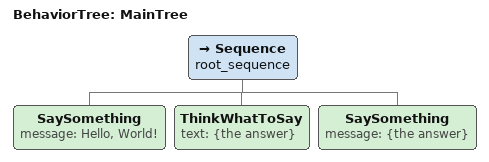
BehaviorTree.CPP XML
<?xml version="1.0" encoding="UTF-8"?>
<root BTCPP_format="4">
  <BehaviorTree ID="MainTree">
    <Sequence name="root_sequence">
      <SaySomething message="Hello, World!"/>
      <ThinkWhatToSay text="{the answer}" />
      <SaySomething message="{the answer}" />
    </Sequence>
  </BehaviorTree>
</root>
